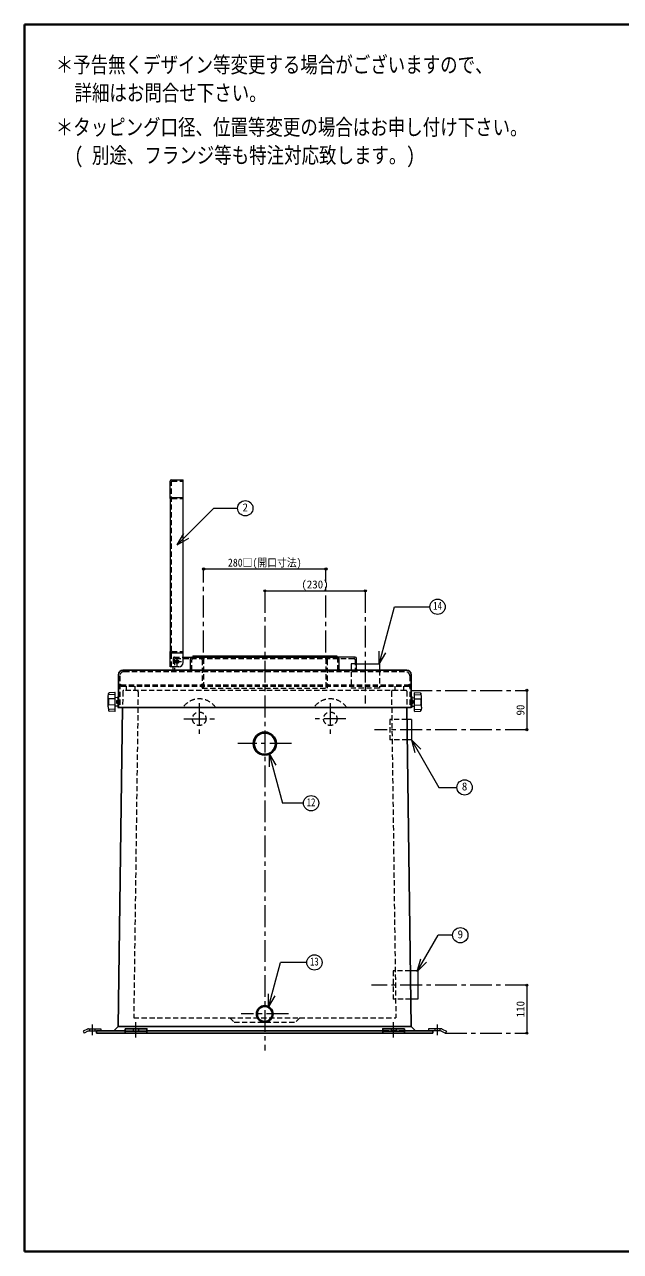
# Model space of a CAD drawing. Units: millimetres, scale not verified. Extents: x -2123 to 1927, y -1358 to 1452.
# Drawn here: x -2123 to -759, y -1358 to 1452 of the extents above; entities that cross this region are included whole.
import ezdxf
from ezdxf.enums import TextEntityAlignment as Align

# ---------------------------------------------------------------- set-up
doc = ezdxf.new("R2010")
doc.units = ezdxf.units.MM
doc.header["$LTSCALE"] = 10
doc.header["$PDMODE"] = 32
doc.header["$PDSIZE"] = 5
doc.linetypes.add('CHAIN1', pattern=[8, 5, -1, 1, -1])
doc.linetypes.add('DASHED1', pattern=[1.8, 1.2, -0.6])
doc.layers.add('0-0', color=4, linetype='Continuous', lineweight=9)
doc.styles.add('ＭＳ ゴシック', font='')
doc.styles.get('ＭＳ ゴシック').set_extended_font_data('MS Gothic')

msp = doc.modelspace()

# ---------------------------------------------------------------- linework, layer by layer
at = {"layer": '0-0', "color": 1, "lineweight": 40}
for p, q in [((-2122.8, -1358.09), (-2122.8, 1451.91)), ((1927.2, 1451.91), (-2122.8, 1451.91)), ((1927.2, -1358.09), (-2122.8, -1358.09))]:
    msp.add_line(p, q, dxfattribs=at)
at = {"layer": '0-0'}
for p, q in [((-1789.68, 366.04), (-1789.68, 406.04)), ((-1786.68, 409.04), (-1759.68, 409.04)), ((-1759.68, 369.04), (-1759.68, 409.04)), ((-1432.8, 204.91), (-1712.8, 204.91)), ((-1572.8, 154.91), (-1342.8, 154.91)), ((-1789.68, -18.96), (-1789.68, 16.04)), ((-1759.68, -8.96), (-1759.68, 13.04)), ((-1759.68, 2.91), (-1739.8, 2.91)), ((-1365.8, 2.91), (-1405.8, 2.91)), ((-1769.68, -18.96), (-1789.68, -18.96)), ((-1782.8, -24.09), (-1782.8, -18.96)), ((-1362.8, -24.09), (-1362.8, -0.09)), ((-1362.8, -12.09), (-1310.3, -12.09)), ((-1310.3, -12.09), (-1310.3, -27.09)), ((-972.8, -73.09), (-972.8, -163.09)), ((-1236.6, -139.59), (-1246.91, -139.59)), ((-1236.6, -139.59), (-1236.6, -186.59)), ((-1236.6, -186.59), (-1246.28, -186.59)), ((-972.8, -748.09), (-972.8, -858.09))]:
    msp.add_line(p, q, dxfattribs=at)
at = {"layer": '0-0', "linetype": 'DASHED1'}
for p, q in [((-1786.68, -18.96), (-1786.68, 404.54)), ((-1785.18, 406.04), (-1759.68, 406.04)), ((-1785.18, 366.04), (-1759.68, 366.04)), ((-1785.18, 16.04), (-1759.68, 16.04)), ((-1779.8, 2.91), (-1759.68, 2.91)), ((-1717.8, 5.91), (-1717.8, 2.91)), ((-1427.8, 5.91), (-1427.8, 2.91)), ((-1782.8, -0.09), (-1782.8, -18.96)), ((-1779.8, -3.09), (-1779.8, -27.09)), ((-1776.8, -0.09), (-1368.8, -0.09)), ((-1739.8, -27.09), (-1739.8, -3.09)), ((-1715.8, -3.09), (-1715.8, -68.09)), ((-1712.8, -0.09), (-1712.8, -68.09)), ((-1432.8, -0.09), (-1432.8, -68.09)), ((-1429.8, -3.09), (-1429.8, -68.09)), ((-1405.8, -27.09), (-1405.8, -3.09)), ((-1375.3, -12.09), (-1375.3, -68.09)), ((-1362.8, -12.09), (-1375.3, -12.09)), ((-1365.8, -3.09), (-1365.8, -27.09)), ((-1310.3, -27.09), (-1310.3, -68.09)), ((-1870.33, -63.09), (-1870.33, -73.09)), ((-1715.8, -68.09), (-1429.8, -68.09)), ((-1310.3, -68.09), (-1375.3, -68.09)), ((-1275.27, -63.09), (-1275.27, -73.09)), ((-1286.6, -139.59), (-1286.6, -186.59)), ((-1246.91, -139.59), (-1286.6, -139.59)), ((-1246.28, -186.59), (-1286.6, -186.59)), ((-1278.75, -715.59), (-1278.75, -780.59)), ((-1239.18, -715.59), (-1278.75, -715.59)), ((-1238.31, -780.59), (-1278.75, -780.59)), ((-1652.8, -823.09), (-1492.8, -823.09)), ((-1973.8, -848.09), (-1973.8, -853.09)), ((-1961.8, -848.09), (-1961.8, -853.09)), ((-1183.8, -848.09), (-1183.8, -853.09)), ((-1171.8, -848.09), (-1171.8, -853.09))]:
    msp.add_line(p, q, dxfattribs=at)
at = {"layer": '0-0', "color": 7, "lineweight": 18}
for p, q in [((-1789.68, 366.04), (-1789.68, 16.04)), ((-1786.68, 369.04), (-1759.68, 369.04)), ((-1759.68, 13.04), (-1759.68, 369.04)), ((-1773.04, 260.63), (-1758.04, 286.61)), ((-1773.04, 260.63), (-1747.06, 275.63)), ((-1310.86, -13.07), (-1275.62, 118.43)), ((-1275.62, 118.43), (-1194.68, 118.43)), ((-1786.68, 13.04), (-1759.68, 13.04)), ((-1739.8, 2.91), (-1404.8, 2.91)), ((-1737.8, 5.91), (-1407.8, 5.91)), ((-1737.8, 5.91), (-1737.8, 2.91)), ((-1407.8, 5.91), (-1407.8, 2.91)), ((-1310.86, -13.07), (-1310.86, 16.93)), ((-1310.86, -13.07), (-1295.86, 12.91)), ((-1742.8, -24.09), (-1742.8, -0.09)), ((-1402.8, -24.09), (-1402.8, -0.09)), ((-1931.29, -87.82), (-1930.9, -80.44)), ((-1915.3, -82.65), (-1929.85, -83.14)), ((-1915.82, -78.12), (-1928.97, -78.55)), ((-1915.3, -120.55), (-1915.3, -78.62)), ((-1230.3, -120.55), (-1230.3, -78.62)), ((-1230.3, -82.65), (-1215.75, -83.14)), ((-1229.79, -78.12), (-1216.64, -78.55)), ((-1214.32, -87.82), (-1214.7, -80.44)), ((-1931.3, -110.82), (-1931.3, -88.35)), ((-1931.29, -111.35), (-1930.9, -118.73)), ((-1915.3, -92.73), (-1929.85, -92.25)), ((-1915.3, -106.44), (-1929.85, -106.93)), ((-1909.76, -90.05), (-1915.3, -89.59)), ((-1909.76, -109.12), (-1915.3, -109.59)), ((-1912.55, -97.24), (-1912.55, -101.94)), ((-1911.93, -96.59), (-1909.3, -96.59)), ((-1911.93, -99.59), (-1909.3, -99.59)), ((-1911.93, -102.59), (-1909.3, -102.59)), ((-1909.3, -87.09), (-1907.8, -87.09)), ((-1236.3, -87.09), (-1237.8, -87.09)), ((-1233.68, -96.59), (-1236.3, -96.59)), ((-1233.68, -99.59), (-1236.3, -99.59)), ((-1233.68, -102.59), (-1236.3, -102.59)), ((-1235.84, -90.05), (-1230.3, -89.59)), ((-1235.84, -109.12), (-1230.3, -109.59)), ((-1233.05, -97.24), (-1233.05, -101.94)), ((-1230.3, -92.73), (-1215.75, -92.25)), ((-1230.3, -106.44), (-1215.75, -106.93)), ((-1214.32, -111.35), (-1214.7, -118.73)), ((-1214.3, -110.82), (-1214.3, -88.35)), ((-1915.3, -116.52), (-1929.85, -116.04)), ((-1915.82, -121.05), (-1928.97, -120.63)), ((-1230.3, -116.52), (-1215.75, -116.04)), ((-1229.79, -121.05), (-1216.64, -120.63)), ((-1236.81, -186.52), (-1229.04, -215.5)), ((-1236.81, -186.52), (-1215.59, -207.73)), ((-1562.42, -218.09), (-1562.42, -248.09)), ((-1562.42, -218.09), (-1547.42, -244.07)), ((-1562.42, -218.09), (-1532.04, -331.45)), ((-1484.31, -331.45), (-1532.04, -331.45)), ((-1223.63, -716.91), (-1175.68, -633.86)), ((-1142.7, -633.86), (-1175.68, -633.86)), ((-1564.33, -798.4), (-1536.94, -696.21)), ((-1476.68, -696.21), (-1536.94, -696.21)), ((-1223.63, -716.91), (-1215.86, -687.93)), ((-1223.63, -716.91), (-1202.41, -695.7)), ((-1222.75, -715.59), (-1239.18, -715.59)), ((-1222.75, -715.59), (-1222.75, -780.59)), ((-1564.33, -798.4), (-1564.33, -768.4)), ((-1564.33, -798.4), (-1549.33, -772.42)), ((-1222.75, -780.59), (-1238.31, -780.59)), ((-1978.86, -848.61), (-1988.86, -853.61)), ((-1988.86, -853.61), (-1986.62, -858.09)), ((-1977.68, -853.61), (-1986.62, -858.09)), ((-1976.62, -848.09), (-1947.8, -848.09)), ((-1975.44, -853.09), (-1957.8, -853.09)), ((-1947.8, -848.09), (-1947.8, -853.09)), ((-1197.8, -848.09), (-1197.8, -853.09)), ((-1168.98, -848.09), (-1197.8, -848.09)), ((-1170.16, -853.09), (-1187.8, -853.09)), ((-1167.93, -853.61), (-1158.98, -858.09)), ((-1166.75, -848.61), (-1156.75, -853.61)), ((-1156.75, -853.61), (-1158.98, -858.09))]:
    msp.add_line(p, q, dxfattribs=at)
at = {"layer": '0-0', "linetype": 'CHAIN1'}
for p, q in [((-1712.8, 13.91), (-1712.8, 204.91)), ((-1432.8, 13.91), (-1432.8, 204.91)), ((-1572.8, 154.91), (-1572.8, -898.09)), ((-1342.8, 154.91), (-1342.8, -103.09)), ((-1773.3, -17.46), (-1773.3, 2.54)), ((-1763.3, -7.46), (-1783.3, -7.46)), ((-1239.5, -73.09), (-972.8, -73.09)), ((-1722.8, -102.59), (-1722.8, -173.59)), ((-1422.8, -102.59), (-1422.8, -173.59)), ((-1758.3, -138.09), (-1687.3, -138.09)), ((-1387.3, -138.09), (-1458.3, -138.09)), ((-972.8, -163.09), (-1321.6, -163.09)), ((-1511.3, -195.09), (-1634.3, -195.09)), ((-972.8, -748.09), (-1328.75, -748.09)), ((-1518.8, -814.09), (-1626.8, -814.09)), ((-1967.8, -838.09), (-1967.8, -863.09)), ((-1867.8, -868.09), (-1867.8, -833.09)), ((-1277.8, -868.09), (-1277.8, -833.09)), ((-1177.8, -838.09), (-1177.8, -863.09)), ((-1160.04, -858.09), (-972.8, -858.09))]:
    msp.add_line(p, q, dxfattribs=at)
at = {"layer": '0-0', "color": 5, "lineweight": 25}
for p, q in [((-1897.8, -27.09), (-1247.8, -27.09)), ((-1907.8, -37.09), (-1907.8, -112.09)), ((-1237.8, -37.09), (-1237.8, -112.09)), ((-1898.32, -112.09), (-1908.13, -843.09)), ((-1907.8, -112.09), (-1237.8, -112.09)), ((-1247.28, -112.09), (-1237.47, -843.09)), ((-1957.8, -853.09), (-1957.8, -858.09)), ((-1892.8, -853.09), (-1957.8, -853.09)), ((-1187.8, -858.09), (-1957.8, -858.09)), ((-1908.13, -843.09), (-1918.13, -853.09)), ((-1237.47, -843.09), (-1908.13, -843.09)), ((-1892.8, -848.09), (-1892.8, -858.09)), ((-1892.8, -853.61), (-1842.8, -853.61)), ((-1302.8, -853.09), (-1842.8, -853.09)), ((-1302.8, -853.61), (-1252.8, -853.61)), ((-1252.8, -848.09), (-1252.8, -858.09)), ((-1252.8, -853.09), (-1187.8, -853.09)), ((-1237.47, -843.09), (-1227.47, -853.09)), ((-1187.8, -853.09), (-1187.8, -858.09))]:
    msp.add_line(p, q, dxfattribs=at)
at = {"layer": '0-0', "color": 7, "linetype": 'DASHED1', "lineweight": 18}
for p, q in [((-1904.8, -40.09), (-1904.8, -112.09)), ((-1894.8, -30.09), (-1250.8, -30.09)), ((-1240.8, -40.09), (-1240.8, -112.09)), ((-1901.8, -60.09), (-1243.8, -60.09)), ((-1901.8, -63.09), (-1243.8, -63.09)), ((-1897.83, -75.06), (-1898.32, -112.09)), ((-1249.77, -73.09), (-1895.83, -73.09)), ((-1890.33, -63.09), (-1890.33, -73.09)), ((-1282.76, -76.13), (-1272.74, -823.09)), ((-1255.27, -63.09), (-1255.27, -73.09)), ((-1247.77, -75.06), (-1247.28, -112.09)), ((-1652.8, -823.09), (-1642.8, -833.09)), ((-1642.8, -833.09), (-1502.8, -833.09)), ((-1492.8, -823.09), (-1502.8, -833.09)), ((-1492.8, -823.09), (-1272.74, -823.09)), ((-1892.8, -853.09), (-1842.8, -853.09)), ((-1873.8, -848.09), (-1873.8, -853.09)), ((-1861.8, -848.09), (-1861.8, -853.09)), ((-1252.8, -853.09), (-1302.8, -853.09)), ((-1283.8, -848.09), (-1283.8, -853.09)), ((-1271.8, -848.09), (-1271.8, -853.09))]:
    msp.add_line(p, q, dxfattribs=at)
at = {"layer": '0-0', "color": 7, "lineweight": 18}
for points in [[(-1773.04, 260.63), (-1689.69, 343.98), (-1634.92, 343.98)], [(-1909.3, -87.09), (-1909.3, -112.09), (-1907.8, -112.09)], [(-1236.3, -87.09), (-1236.3, -112.09), (-1237.8, -112.09)], [(-1236.81, -186.52), (-1174.06, -295.2), (-1132.81, -295.2)]]:
    msp.add_lwpolyline(points, dxfattribs=at)
at = {"layer": '0-0', "color": 7, "linetype": 'DASHED1', "lineweight": 18}
msp.add_lwpolyline([(-1862.84, -76.13), (-1872.86, -823.09), (-1652.8, -823.09)], dxfattribs=at)
at = {"layer": '0-0', "color": 5, "lineweight": 25}
for points in [[(-1892.8, -848.09), (-1842.8, -848.09), (-1842.8, -858.09)], [(-1252.8, -848.09), (-1302.8, -848.09), (-1302.8, -858.09)]]:
    msp.add_lwpolyline(points, dxfattribs=at)
at = {"layer": '0-0', "color": 7, "lineweight": 18}
for centre in [(-1617.42, 343.98), (-1177.18, 118.43), (-1115.31, -295.2), (-1466.81, -331.45), (-1125.2, -633.86), (-1459.18, -696.21)]:
    msp.add_circle(centre, 17.5, dxfattribs=at)
at = {"layer": '0-0'}
msp.add_circle((-1773.3, -7.46), 4, dxfattribs=at)
at = {"layer": '0-0', "linetype": 'DASHED1'}
for centre in [(-1722.8, -138.09), (-1422.8, -138.09)]:
    msp.add_circle(centre, 15.5, dxfattribs=at)
at = {"layer": '0-0', "color": 5, "lineweight": 25}
for centre, radius in [((-1572.8, -195.09), 26.5), ((-1572.8, -195.09), 24.3), ((-1572.8, -814.09), 19), ((-1572.8, -814.09), 17)]:
    msp.add_circle(centre, radius, dxfattribs=at)
at = {"layer": '0-0'}
for centre, radius, start, end in [((-1786.68, 406.04), 3, 90, 180), ((-1365.8, -0.09), 3, 0, 90), ((-1785.8, -24.09), 3, 270, 0), ((-1769.68, -8.96), 10, 270, 360), ((-1359.8, -24.09), 3, 180, 270)]:
    msp.add_arc(centre, radius, start, end, dxfattribs=at)
at = {"layer": '0-0', "linetype": 'DASHED1'}
for centre, radius, start, end in [((-1785.18, 404.54), 1.5, 90, 180), ((-1785.18, 364.54), 1.5, 90, 180), ((-1785.18, 17.54), 1.5, 180, 270), ((-1779.8, -0.09), 3, 90, 180), ((-1715.8, -0.09), 3, 0, 90), ((-1429.8, -0.09), 3, 90, 180), ((-1782.8, -27.09), 3, 270, 0), ((-1776.8, -3.09), 3, 90, 180), ((-1742.8, -27.09), 3, 270, 0), ((-1736.8, -3.09), 3, 90, 180), ((-1718.8, -3.09), 3, 0, 90), ((-1426.8, -3.09), 3, 90, 180), ((-1408.8, -3.09), 3, 0, 90), ((-1402.8, -27.09), 3, 180, 270), ((-1368.8, -3.09), 3, 0, 90), ((-1362.8, -27.09), 3, 180, 270), ((-1718.8, -63.09), 3, 0, 90), ((-1718.8, -66.09), 3, 0, 90), ((-1426.8, -63.09), 3, 90, 180), ((-1426.8, -66.09), 3, 90, 180), ((-1722.8, -138.09), 45.5, 34.8499, 145.1501), ((-1422.8, -138.09), 45.5, 34.8499, 145.1501)]:
    msp.add_arc(centre, radius, start, end, dxfattribs=at)
at = {"layer": '0-0', "color": 7, "lineweight": 18}
for centre, radius, start, end in [((-1786.68, 366.04), 3, 90, 180), ((-1786.68, 16.04), 3, 180, 270), ((-1739.8, -0.09), 3, 90, 180), ((-1405.8, -0.09), 3, 0, 90), ((-1745.8, -24.09), 3, 270, 0), ((-1399.8, -24.09), 3, 180, 270), ((-1928.9, -80.55), 2, 91.84585, 176.98087), ((-1928.23, -80.08), 2.07, 141.26695, 176.97243), ((-1920.34, -80.16), 9.96, 178.90936, 197.37998), ((-1915.8, -78.62), 0.5, 0, 91.84585), ((-1229.8, -78.62), 0.5, 88.15415, 180), ((-1216.7, -80.55), 2, 3.01913, 88.15415), ((-1225.26, -80.16), 9.96, 342.62002, 1.09064), ((-1217.37, -80.08), 2.07, 3.02757, 38.73305), ((-1921.3, -88.35), 10, 176.98087, 180), ((-1921.3, -110.82), 10, 180, 183.01913), ((-1876.46, -99.59), 54.34, 172.70127, 187.29873), ((-1929.87, -92.75), 0.5, 88.09085, 172.70127), ((-1929.87, -106.43), 0.5, 187.29873, 271.90915), ((-1910.45, -98.09), 2.11, 134.62454, 225.37546), ((-1910.45, -101.09), 2.11, 134.62454, 225.37546), ((-1910.98, -98.12), 1.79, 121.62812, 150.75937), ((-1910.98, -101.06), 1.79, 209.24063, 238.37188), ((-1909.8, -90.55), 0.5, 0, 85.23636), ((-1909.8, -108.63), 0.5, 274.76364, 0), ((-1235.8, -90.55), 0.5, 94.76364, 180), ((-1235.8, -108.63), 0.5, 180, 265.23636), ((-1234.62, -98.12), 1.79, 29.24063, 58.37188), ((-1235.16, -98.09), 2.11, 314.62454, 45.37546), ((-1235.16, -101.09), 2.11, 314.62454, 45.37546), ((-1234.62, -101.06), 1.79, 301.62812, 330.75937), ((-1215.74, -92.75), 0.5, 7.29873, 91.90915), ((-1215.74, -106.43), 0.5, 268.09085, 352.70127), ((-1269.14, -99.59), 54.34, 352.70127, 7.29873), ((-1224.3, -88.35), 10, 0, 3.01913), ((-1224.3, -110.82), 10, 356.98087, 0), ((-1928.9, -118.63), 2, 183.01913, 268.15415), ((-1920.34, -119.01), 9.96, 162.62002, 181.09064), ((-1928.23, -119.09), 2.07, 183.02757, 218.73305), ((-1915.8, -120.55), 0.5, 268.15415, 0), ((-1229.8, -120.55), 0.5, 180, 271.84585), ((-1216.7, -118.63), 2, 271.84585, 356.98087), ((-1225.26, -119.01), 9.96, 358.90936, 17.37998), ((-1217.37, -119.09), 2.07, 321.26695, 356.97243), ((-1976.62, -853.09), 5, 90, 116.56505), ((-1975.44, -858.09), 5, 90, 116.56505), ((-1170.16, -858.09), 5, 63.43495, 90), ((-1168.98, -853.09), 5, 63.43495, 90)]:
    msp.add_arc(centre, radius, start, end, dxfattribs=at)
at = {"layer": '0-0', "color": 5, "lineweight": 25}
for centre, start, end in [((-1897.8, -37.09), 90, 180), ((-1247.8, -37.09), 0, 90)]:
    msp.add_arc(centre, 10, start, end, dxfattribs=at)
at = {"layer": '0-0', "color": 7, "linetype": 'DASHED1', "lineweight": 18}
for centre, radius, start, end in [((-1894.8, -40.09), 10, 90, 180), ((-1250.8, -40.09), 10, 0, 90), ((-1901.8, -63.09), 3, 90, 180), ((-1901.8, -66.09), 3, 90, 180), ((-1895.83, -75.09), 2, 90, 179.23139), ((-1865.84, -76.09), 3, 359.23139, 90), ((-1279.76, -76.09), 3, 90, 180.76861), ((-1249.77, -75.09), 2, 0.76861, 90), ((-1243.8, -63.09), 3, 0, 90), ((-1243.8, -66.09), 3, 0, 90)]:
    msp.add_arc(centre, radius, start, end, dxfattribs=at)
at = {"layer": '0-0', "color": 1}
for p in [(-1712.8, 204.91), (-1432.8, 204.91), (-1572.8, 154.91), (-1342.8, 154.91), (-972.8, -73.09), (-972.8, -163.09), (-972.8, -748.09), (-972.8, -858.09)]:
    msp.add_point(p, dxfattribs=at)

# ---------------------------------------------------------------- texts
at = {"layer": '0-0', "color": 7, "style": 'ＭＳ ゴシック'}
for s, height, width, p in [('＊予告無くデザイン等変更する場合がございますので、', 36.66, 0.8, (-2051.37, 1330.48)), ('詳細はお問合せ下さい。', 36.66, 0.8, (-2008.52, 1266.2)), ('＊タッピング口径、位置等変更の場合はお申し付け下さい。', 36.66, 0.8, (-2051.37, 1187.63)), ('( 別途、フランジ等も特注対応致します。)', 36.66, 0.8, (-2008.52, 1123.34)), ('280□(開口寸法)', 18.33, 0.9, (-1657.18, 204.91)), ('14', 18.33, 0.8, (-1187.18, 105.93)), ('12', 18.33, 0.8, (-1476.81, -343.95)), ('13', 18.33, 0.8, (-1469.18, -708.71))]:
    msp.add_text(s, height=height, dxfattribs=dict(at, width=width)).set_placement(p, align=Align.BOTTOM_LEFT)
for s, p in [('2', (-1623.67, 331.48)), ('(230)', (-1489.05, 154.91)), ('8', (-1121.56, -307.7)), ('9', (-1131.45, -646.36))]:
    msp.add_text(s, height=18.33, dxfattribs=at).set_placement(p, align=Align.BOTTOM_LEFT)
for s, p in [('90', (-972.8, -130.59)), ('110', (-972.8, -821.84))]:
    msp.add_text(s, height=18.33, rotation=90, dxfattribs=at).set_placement(p, align=Align.BOTTOM_LEFT)

doc.saveas('drawing.dxf')
